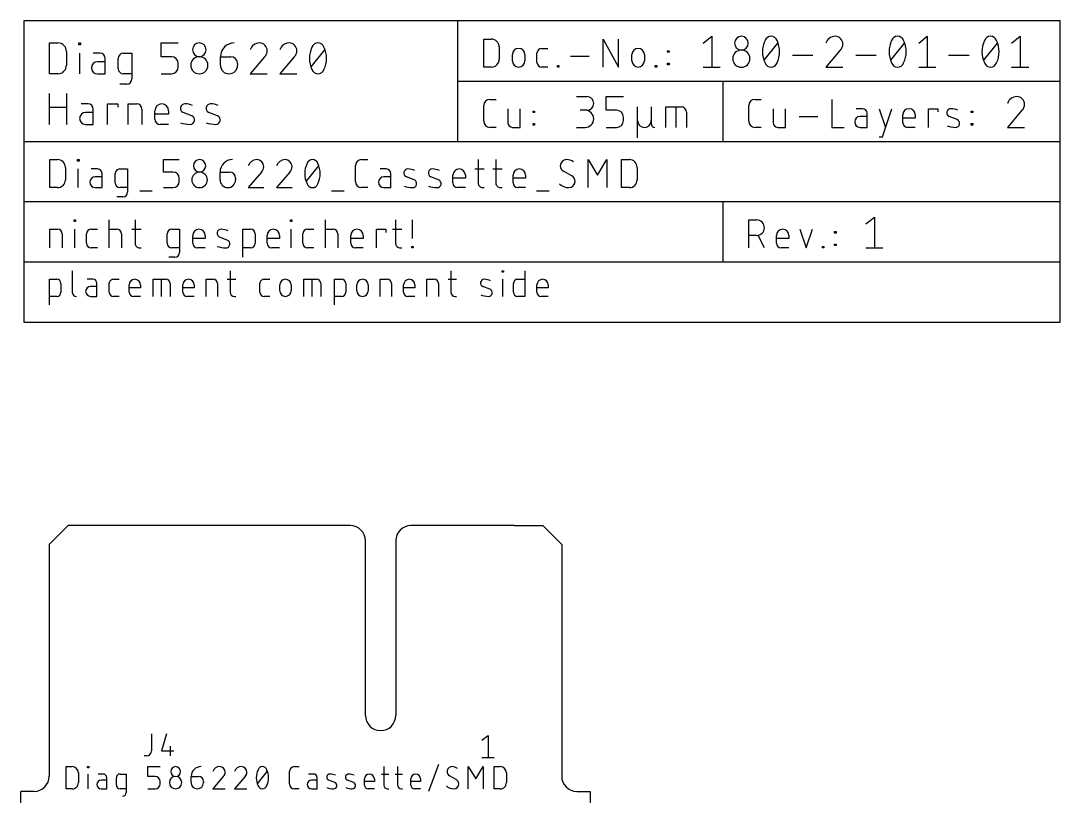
# Model space of a CAD drawing. Extents: x -7.4 to 54.8, y -11.6 to 69.6.
# Drawn here: x 0 to 54.8, y 28.7 to 69.6 of the extents above; entities that cross this region are included whole.
import ezdxf

# ---------------------------------------------------------------- set-up
doc = ezdxf.new("R2010")
doc.units = 0
for name, color, linetype in [('20', 30, 'CONTINUOUS'), ('21', 253, 'CONTINUOUS'), ('25', 253, 'CONTINUOUS'), ('48', 213, 'CONTINUOUS')]:
    doc.layers.add(name, color=color, linetype=linetype)

msp = doc.modelspace()

# ---------------------------------------------------------------- linework, layer by layer
at = {"layer": '20'}
for p, q in [((2.5, 43), (1.5, 42)), ((17.36, 43), (2.5, 43)), ((26, 43), (20.56, 43)), ((26, 43), (27.5, 43)), ((27.5, 43), (28.5, 42)), ((18.16, 33), (18.16, 42.2)), ((19.76, 42.2), (19.76, 33)), ((1.5, 42), (1.5, 31)), ((28.5, 42), (28.5, 31)), ((1.5, 31), (1.5, 29.8)), ((28.5, 31), (28.5, 29.8)), ((0, 1), (0, 29)), ((0.7, 29), (0, 29)), ((29.3, 29), (30, 29)), ((30, 29), (30, 1))]:
    msp.add_line(p, q, dxfattribs=at)
for centre, start, end in [((17.36, 42.2), 0, 90), ((20.56, 42.2), 90, 180), ((18.96, 33), 180, 270), ((18.96, 33), 270, 0), ((0.7, 29.8), 270, 0), ((29.3, 29.8), 180, 270)]:
    msp.add_arc(centre, 0.8, start, end, dxfattribs=at)
at = {"layer": '21'}
for p, q in [((2.7073, 56.4214), (2.7073, 55.2995)), ((11.0281, 56.4214), (11.0281, 55.2995)), ((22.6634, 56.4214), (22.6634, 55.2995)), ((25.3607, 56.3466), (25.3607, 56.4214)), ((25.3607, 56.4214), (25.4355, 56.4214)), ((25.4355, 56.4214), (25.4355, 56.3466)), ((26.5556, 56.4214), (26.5556, 55.0752)), ((1.5177, 54.6264), (1.5177, 55.9726)), ((1.5177, 55.9726), (1.8916, 55.9726)), ((3.7908, 55.9726), (3.4916, 55.9726)), ((4.8837, 55.9726), (5.1829, 55.9726)), ((6.9718, 55.0752), (6.9718, 55.9726)), ((6.9718, 55.9726), (7.6449, 55.9726)), ((7.4205, 55.0752), (7.4205, 55.9726)), ((9.7678, 55.0752), (9.7678, 55.9726)), ((9.7678, 55.9726), (10.1417, 55.9726)), ((10.8785, 55.9726), (11.3273, 55.9726)), ((12.8231, 55.9726), (13.1222, 55.9726)), ((14.9111, 55.0752), (14.9111, 55.9726)), ((14.9111, 55.9726), (15.5842, 55.9726)), ((15.3598, 55.0752), (15.3598, 55.9726)), ((16.5294, 54.6264), (16.5294, 55.9726)), ((16.5294, 55.9726), (16.9033, 55.9726)), ((18.9391, 55.0752), (18.9391, 55.9726)), ((18.9391, 55.9726), (19.313, 55.9726)), ((21.403, 55.0752), (21.403, 55.9726)), ((21.403, 55.9726), (21.777, 55.9726)), ((22.5138, 55.9726), (22.9625, 55.9726)), ((25.4355, 56.3466), (25.3607, 56.3466)), ((25.3981, 55.0752), (25.3981, 55.9726)), ((26.1816, 55.9726), (26.5556, 55.9726)), ((2.116, 55.7483), (2.116, 55.2995)), ((4.0152, 55.5987), (3.6786, 55.5987)), ((4.0152, 55.0752), (4.0152, 55.7483)), ((4.6594, 55.2995), (4.6594, 55.7483)), ((5.7069, 55.2995), (5.7069, 55.6735)), ((6.3052, 55.5239), (5.7069, 55.5239)), ((6.3052, 55.6735), (6.3052, 55.5239)), ((7.8692, 55.7483), (7.8692, 55.0752)), ((8.5358, 55.2995), (8.5358, 55.6735)), ((9.1341, 55.5239), (8.5358, 55.5239)), ((9.1341, 55.6735), (9.1341, 55.5239)), ((10.3661, 55.7483), (10.3661, 55.0752)), ((12.5987, 55.2995), (12.5987, 55.7483)), ((13.6462, 55.3743), (13.6462, 55.6735)), ((14.2445, 55.6735), (14.2445, 55.3743)), ((15.8086, 55.7483), (15.8086, 55.0752)), ((17.1277, 55.7483), (17.1277, 55.2995)), ((17.7071, 55.3743), (17.7071, 55.6735)), ((18.3054, 55.6735), (18.3054, 55.3743)), ((19.5374, 55.7483), (19.5374, 55.0752)), ((20.1711, 55.2995), (20.1711, 55.6735)), ((20.7694, 55.5239), (20.1711, 55.5239)), ((20.7694, 55.6735), (20.7694, 55.5239)), ((22.0014, 55.7483), (22.0014, 55.0752)), ((24.7181, 55.4491), (24.3442, 55.5987)), ((25.9573, 55.2995), (25.9573, 55.7483)), ((27.1978, 55.2995), (27.1978, 55.6735)), ((27.7962, 55.5239), (27.1978, 55.5239)), ((27.7962, 55.6735), (27.7962, 55.5239)), ((1.8916, 55.0752), (1.5177, 55.0752)), ((3.6786, 55.0752), (4.0152, 55.0752)), ((5.1829, 55.0752), (4.8837, 55.0752)), ((6.3052, 55.0752), (5.9312, 55.0752)), ((9.1341, 55.0752), (8.7602, 55.0752)), ((11.2525, 55.0752), (11.3273, 55.0752)), ((13.1222, 55.0752), (12.8231, 55.0752)), ((16.9033, 55.0752), (16.5294, 55.0752)), ((20.7694, 55.0752), (20.3954, 55.0752)), ((22.8877, 55.0752), (22.9625, 55.0752)), ((26.5556, 55.0752), (26.1816, 55.0752)), ((27.7962, 55.0752), (27.4222, 55.0752)), ((24.3001, 31.6896), (24.6246, 31.9492)), ((24.6246, 31.9492), (24.6246, 30.7808)), ((24.3001, 30.7808), (24.9492, 30.7808)), ((2.3858, 29.1333), (2.3858, 30.3017)), ((2.3858, 30.3017), (2.7104, 30.3017)), ((3.5161, 30.2368), (3.5161, 30.3017)), ((3.5161, 30.3017), (3.581, 30.3017)), ((3.581, 30.2368), (3.5161, 30.2368)), ((3.581, 30.3017), (3.581, 30.2368)), ((6.6911, 29.7824), (6.6911, 30.3017)), ((6.6911, 30.3017), (7.3402, 30.3017)), ((14.415, 30.3017), (14.6746, 30.3017)), ((19.1335, 30.3017), (19.1335, 29.328)), ((19.8574, 30.3017), (19.8574, 29.328)), ((21.5007, 29.0035), (22.02, 30.4315)), ((23.5806, 29.1333), (23.5806, 30.3017)), ((23.5806, 30.3017), (23.9701, 29.6526)), ((23.9701, 29.6526), (24.3596, 30.3017)), ((24.3596, 30.3017), (24.3596, 29.1333)), ((24.941, 29.1333), (24.941, 30.3017)), ((24.941, 30.3017), (25.2655, 30.3017)), ((3.0349, 29.9771), (3.0349, 29.4579)), ((3.5486, 29.1333), (3.5486, 29.9122)), ((4.3315, 29.9122), (4.0718, 29.9122)), ((4.5262, 29.5877), (4.2341, 29.5877)), ((4.5262, 29.1333), (4.5262, 29.7175)), ((5.0356, 29.328), (5.0356, 29.7175)), ((5.2303, 29.9122), (5.5549, 29.9122)), ((5.5549, 29.9122), (5.5549, 28.9386)), ((7.0806, 29.7824), (6.6911, 29.7824)), ((8.9771, 29.7824), (9.3665, 29.7824)), ((8.9771, 29.4579), (8.9771, 29.7824)), ((10.6718, 29.7824), (10.1201, 29.1333)), ((11.8148, 29.7824), (11.2631, 29.1333)), ((12.471, 29.3929), (12.9903, 30.0421)), ((14.1554, 29.3929), (14.1554, 30.0421)), ((15.4185, 29.9122), (15.1589, 29.9122)), ((15.6133, 29.5877), (15.3212, 29.5877)), ((15.6133, 29.1333), (15.6133, 29.7175)), ((16.5505, 29.4579), (16.2259, 29.5877)), ((17.5411, 29.4579), (17.2165, 29.5877)), ((18.1098, 29.328), (18.1098, 29.6526)), ((18.6291, 29.6526), (18.6291, 29.5228)), ((19.0037, 29.9122), (19.3931, 29.9122)), ((19.7275, 29.9122), (20.117, 29.9122)), ((20.5482, 29.328), (20.5482, 29.6526)), ((21.0675, 29.6526), (21.0675, 29.5228)), ((22.9456, 29.6201), (22.5886, 29.8149)), ((25.5901, 29.9771), (25.5901, 29.4579)), ((2.7104, 29.1333), (2.3858, 29.1333)), ((4.2341, 29.1333), (4.5262, 29.1333)), ((5.5549, 29.1333), (5.2303, 29.1333)), ((6.6911, 29.1333), (7.0806, 29.1333)), ((7.3402, 29.3929), (7.3402, 29.5228)), ((9.6262, 29.5228), (9.6262, 29.4579)), ((10.1201, 29.1333), (10.7692, 29.1333)), ((11.2631, 29.1333), (11.9122, 29.1333)), ((14.6746, 29.1333), (14.415, 29.1333)), ((15.3212, 29.1333), (15.6133, 29.1333)), ((18.6291, 29.5228), (18.1098, 29.5228)), ((18.6291, 29.1333), (18.3045, 29.1333)), ((19.3282, 29.1333), (19.3931, 29.1333)), ((20.0521, 29.1333), (20.117, 29.1333)), ((21.0675, 29.5228), (20.5482, 29.5228)), ((21.0675, 29.1333), (20.7429, 29.1333)), ((25.2655, 29.1333), (24.941, 29.1333))]:
    msp.add_line(p, q, dxfattribs=at)
for centre, radius, start, end in [((1.8916, 55.7483), 0.2244, 0, 90), ((3.7908, 55.7483), 0.2244, 0, 90), ((4.8837, 55.7483), 0.2244, 89.9992, 180), ((6.006, 55.6735), 0.2992, 0, 180), ((7.6449, 55.7483), 0.2244, 0, 90), ((8.835, 55.6735), 0.2992, 0, 180), ((10.1417, 55.7483), 0.2244, 0, 90), ((12.8231, 55.7483), 0.2244, 89.9992, 180), ((13.9454, 55.6735), 0.2992, 0, 180), ((15.5842, 55.7483), 0.2244, 0, 90), ((16.9033, 55.7483), 0.2244, 0, 90), ((18.0063, 55.6735), 0.2992, 0, 180), ((19.313, 55.7483), 0.2244, 0, 90), ((20.4702, 55.6735), 0.2992, 0, 180), ((21.777, 55.7483), 0.2244, 0, 90), ((24.4162, 55.7787), 0.1939, 89.181, 248.1986), ((24.4068, 55.1234), 0.8493, 65.7609, 89.181), ((26.1816, 55.7483), 0.2244, 89.9992, 180), ((27.497, 55.6735), 0.2992, 0, 180), ((3.6786, 55.3369), 0.2618, 90, 270), ((13.9454, 55.3743), 0.2992, 180, 0), ((18.0063, 55.3743), 0.2992, 180, 0), ((24.6461, 55.269), 0.1939, 269.181, 68.1986), ((1.8916, 55.2995), 0.2244, 270.0008, 0), ((2.9316, 55.2995), 0.2244, 180, 270), ((4.8837, 55.2995), 0.2244, 180, 270), ((5.9312, 55.2995), 0.2244, 180, 270), ((8.7602, 55.2995), 0.2244, 180, 270), ((11.2525, 55.2995), 0.2244, 180, 270), ((12.8231, 55.2995), 0.2244, 180, 270), ((16.9033, 55.2995), 0.2244, 270.0008, 0), ((20.3954, 55.2995), 0.2244, 180, 270), ((22.8877, 55.2995), 0.2244, 180, 270), ((24.6615, 56.3435), 1.2684, 250.2096, 269.181), ((26.1816, 55.2995), 0.2244, 180, 270), ((27.4222, 55.2995), 0.2244, 180, 270), ((2.7104, 29.9771), 0.3246, 0, 90), ((8.1586, 30.0421), 0.2596, 0, 180), ((9.4964, 29.7824), 0.5193, 90.0003, 180), ((10.4771, 29.9264), 0.3753, 90.0001, 162.0549), ((10.4771, 30.0096), 0.2921, 0, 90), ((11.6201, 29.9264), 0.3753, 90.0001, 162.0549), ((11.6201, 30.0096), 0.2921, 0, 90), ((13.3689, 29.7175), 0.9628, 154.0109, 180.0001), ((12.7306, 30.0615), 0.2402, 90, 161.0751), ((12.7306, 30.0615), 0.2402, 18.9248, 90.0002), ((12.0923, 29.7175), 0.9629, 359.9999, 25.9891), ((14.415, 30.0421), 0.2596, 90.0007, 180), ((22.7185, 30.0421), 0.2596, 89.9993, 180), ((22.7185, 29.8149), 0.4868, 53.1301, 89.9993), ((25.2655, 29.9771), 0.3246, 0, 90), ((4.2341, 29.3605), 0.2272, 90, 270), ((4.3315, 29.7175), 0.1947, 0, 90), ((5.2303, 29.7175), 0.1947, 90, 180), ((7.0806, 29.5228), 0.2596, 0, 90), ((8.1586, 29.4579), 0.3246, 0, 180), ((8.1586, 30.0421), 0.2596, 180, 0), ((9.3665, 29.5228), 0.2596, 0, 90), ((10.4554, 30.0096), 0.3138, 313.604, 359.9996), ((11.5984, 30.0096), 0.3138, 313.604, 359.9996), ((13.3689, 29.7175), 0.9629, 180, 205.9888), ((12.0923, 29.7175), 0.9629, 334.0112, 360), ((15.3212, 29.3605), 0.2272, 90, 270), ((15.4185, 29.7175), 0.1947, 0, 90), ((16.2885, 29.7439), 0.1683, 89.1818, 248.1989), ((16.2803, 29.1752), 0.7371, 65.7612, 89.1819), ((17.2791, 29.7439), 0.1683, 89.1818, 248.1989), ((17.2709, 29.1752), 0.7371, 65.7612, 89.1819), ((18.3694, 29.6526), 0.2596, 0, 180), ((20.8078, 29.6526), 0.2596, 0, 180), ((22.7225, 30.0421), 0.2637, 179.9998, 239.4902), ((22.8118, 29.3929), 0.2637, 0.0001, 59.4899), ((2.7104, 29.4579), 0.3246, 269.9994, 0), ((5.2303, 29.328), 0.1947, 180, 270), ((7.0806, 29.3929), 0.2596, 270, 0), ((8.1586, 29.4579), 0.3246, 180, 0), ((9.3016, 29.4579), 0.3246, 180, 0), ((12.7306, 29.3735), 0.2402, 198.9254, 269.9998), ((12.7306, 29.3735), 0.2402, 270, 341.0747), ((14.415, 29.3929), 0.2596, 180, 270), ((16.5013, 30.234), 1.1008, 250.209, 269.1819), ((16.488, 29.3016), 0.1683, 269.1818, 68.1989), ((17.4919, 30.234), 1.1008, 250.209, 269.1819), ((17.4786, 29.3016), 0.1683, 269.1818, 68.1989), ((18.3045, 29.328), 0.1947, 180, 270), ((19.3282, 29.328), 0.1947, 180, 270), ((20.0521, 29.328), 0.1947, 180, 270), ((20.7429, 29.328), 0.1947, 180, 270), ((22.8158, 29.6818), 0.5485, 224.761, 269.9999), ((22.8158, 29.3929), 0.2596, 270, 0), ((25.2655, 29.4579), 0.3246, 269.9994, 0), ((5.3602, 28.9386), 0.1947, 270.0009, 0)]:
    msp.add_arc(centre, radius, start, end, dxfattribs=at)
at = {"layer": '25'}
for p, q in [((6.884, 32.0367), (6.884, 31.1279)), ((7.671, 32.0367), (7.4114, 31.1279)), ((7.8657, 31.3876), (7.8657, 30.8683)), ((6.6244, 30.8683), (6.4946, 30.8683)), ((7.4114, 31.1279), (8.0605, 31.1279))]:
    msp.add_line(p, q, dxfattribs=at)
msp.add_arc((6.6244, 31.1279), 0.2596, 270, 0, dxfattribs=at)
at = {"layer": '48'}
for p, q in [((23.0188, 69.5913), (0.1588, 69.5913)), ((0.1588, 69.5913), (0.1588, 63.2413)), ((54.7688, 69.5913), (23.0188, 69.5913)), ((23.0188, 69.5913), (23.0188, 66.4163)), ((54.7688, 66.4163), (54.7688, 69.5913)), ((24.3904, 67.1529), (24.3904, 68.6261)), ((24.3904, 68.6261), (24.7996, 68.6261)), ((30.6835, 67.1529), (30.6835, 68.6261)), ((30.6835, 68.6261), (31.502, 67.1529)), ((31.502, 67.1529), (31.502, 68.6261)), ((35.9537, 68.4118), (36.4053, 68.773)), ((36.4053, 68.773), (36.4053, 67.1475)), ((47.3124, 68.4118), (47.7639, 68.773)), ((47.7639, 68.773), (47.7639, 67.1475)), ((52.2102, 68.4118), (52.6617, 68.773)), ((52.6617, 68.773), (52.6617, 67.1475)), ((1.505, 66.7982), (1.505, 68.4238)), ((1.505, 68.4238), (1.9565, 68.4238)), ((2.4081, 67.9722), (2.4081, 67.2498)), ((3.0576, 68.3335), (3.0576, 68.4238)), ((3.0576, 68.4238), (3.148, 68.4238)), ((3.148, 68.3335), (3.0576, 68.3335)), ((3.148, 68.4238), (3.148, 68.3335)), ((7.3927, 67.7013), (7.3927, 68.4238)), ((7.3927, 68.4238), (8.2958, 68.4238)), ((15.2986, 67.1594), (16.0211, 68.0626)), ((25.2088, 68.2168), (25.2088, 67.5621)), ((27.4452, 68.135), (27.7726, 68.135)), ((34.0745, 67.9304), (34.0745, 68.0122)), ((34.0745, 68.0122), (34.1564, 68.0122)), ((34.1564, 67.9304), (34.0745, 67.9304)), ((34.1564, 68.0122), (34.1564, 67.9304)), ((39.1703, 67.5087), (39.8927, 68.4118)), ((43.1822, 68.0506), (42.4146, 67.1475)), ((45.8396, 67.5087), (46.5621, 68.4118)), ((50.7374, 67.5087), (51.4598, 68.4118)), ((3.1028, 66.7982), (3.1028, 67.8819)), ((4.1758, 67.8819), (3.8145, 67.8819)), ((4.4467, 67.4304), (4.0403, 67.4304)), ((4.4467, 66.7982), (4.4467, 67.611)), ((5.131, 67.0691), (5.131, 67.611)), ((5.4019, 67.8819), (5.8535, 67.8819)), ((5.8535, 67.8819), (5.8535, 66.5273)), ((7.9346, 67.7013), (7.3927, 67.7013)), ((10.519, 67.7013), (11.0608, 67.7013)), ((10.519, 67.2498), (10.519, 67.7013)), ((12.8497, 67.7013), (12.0821, 66.7982)), ((14.4128, 67.7013), (13.6452, 66.7982)), ((25.9092, 67.4802), (25.9092, 67.8076)), ((26.564, 67.8076), (26.564, 67.4802)), ((27.1997, 67.3984), (27.1997, 67.8894)), ((28.9664, 67.7258), (29.9486, 67.7258)), ((32.2024, 67.4802), (32.2024, 67.8076)), ((32.8571, 67.8076), (32.8571, 67.4802)), ((40.657, 67.7796), (41.7407, 67.7796)), ((43.9916, 67.7796), (45.0754, 67.7796)), ((48.8894, 67.7796), (49.9731, 67.7796)), ((8.2958, 67.1594), (8.2958, 67.3401)), ((11.4221, 67.3401), (11.4221, 67.2498)), ((24.7996, 67.1529), (24.3904, 67.1529)), ((27.7726, 67.1529), (27.4452, 67.1529)), ((28.2769, 67.1529), (28.2769, 67.2347)), ((28.2769, 67.2347), (28.3587, 67.2347)), ((28.3587, 67.1529), (28.2769, 67.1529)), ((28.3587, 67.2347), (28.3587, 67.1529)), ((33.4303, 67.1529), (33.4303, 67.2347)), ((33.4303, 67.2347), (33.5122, 67.2347)), ((33.5122, 67.1529), (33.4303, 67.1529)), ((33.5122, 67.2347), (33.5122, 67.1529)), ((34.0745, 67.2756), (34.0745, 67.3575)), ((34.0745, 67.3575), (34.1564, 67.3575)), ((34.1564, 67.2756), (34.0745, 67.2756)), ((34.1564, 67.3575), (34.1564, 67.2756)), ((35.9537, 67.1475), (36.8568, 67.1475)), ((42.4146, 67.1475), (43.3177, 67.1475)), ((47.3124, 67.1475), (48.2155, 67.1475)), ((52.2102, 67.1475), (53.1133, 67.1475)), ((1.9565, 66.7982), (1.505, 66.7982)), ((4.0403, 66.7982), (4.4467, 66.7982)), ((5.8535, 66.7982), (5.4019, 66.7982)), ((7.3927, 66.7982), (7.9346, 66.7982)), ((12.0821, 66.7982), (12.9852, 66.7982)), ((13.6452, 66.7982), (14.5483, 66.7982)), ((23.0188, 66.4163), (23.0188, 63.2413)), ((23.0188, 66.4163), (36.9888, 66.4163)), ((36.9888, 66.4163), (54.7688, 66.4163)), ((36.9888, 66.4163), (36.9888, 63.2413)), ((54.7688, 63.2413), (54.7688, 66.4163)), ((1.505, 64.1312), (1.505, 65.7568)), ((2.4081, 65.7568), (2.4081, 64.1312)), ((5.5826, 66.2563), (5.2213, 66.2563)), ((3.5505, 65.2149), (3.1893, 65.2149)), ((4.5737, 64.1312), (4.5737, 65.2149)), ((4.5737, 65.2149), (5.1155, 65.2149)), ((5.1155, 65.2149), (5.1155, 65.0343)), ((5.6594, 64.1312), (5.6594, 65.2149)), ((5.6594, 65.2149), (6.1109, 65.2149)), ((24.7177, 65.4511), (25.0451, 65.4511)), ((29.2862, 65.5981), (29.8281, 65.5981)), ((30.8493, 64.8756), (30.8493, 65.5981)), ((30.8493, 65.5981), (31.7524, 65.5981)), ((38.6877, 65.4511), (39.0151, 65.4511)), ((42.7296, 65.4511), (42.7296, 63.9779)), ((1.505, 65.0343), (2.4081, 65.0343)), ((3.8214, 64.7634), (3.415, 64.7634)), ((3.8214, 64.1312), (3.8214, 64.944)), ((6.3819, 64.944), (6.3819, 64.1312)), ((7.0662, 64.4021), (7.0662, 64.8537)), ((7.7887, 64.6731), (7.0662, 64.6731)), ((7.7887, 64.8537), (7.7887, 64.6731)), ((9.0079, 64.5828), (8.5564, 64.7634)), ((10.3626, 64.5828), (9.9111, 64.7634)), ((24.3904, 64.3052), (24.3904, 65.1237)), ((25.6664, 64.96), (25.6664, 64.2234)), ((26.3212, 63.9779), (26.3212, 64.96)), ((26.9935, 64.7554), (26.9935, 64.8372)), ((26.9935, 64.8372), (27.0753, 64.8372)), ((27.0753, 64.7554), (26.9935, 64.7554)), ((27.0753, 64.8372), (27.0753, 64.7554)), ((29.8281, 64.8756), (29.4668, 64.8756)), ((31.3912, 64.8756), (30.8493, 64.8756)), ((32.5019, 63.4306), (32.5019, 65.0562)), ((33.2243, 65.0562), (33.2243, 64.3337)), ((33.9895, 63.9725), (33.9895, 65.0562)), ((33.9895, 65.0562), (34.8023, 65.0562)), ((34.5313, 63.9725), (34.5313, 65.0562)), ((35.0732, 64.7853), (35.0732, 63.9725)), ((38.3604, 64.3052), (38.3604, 65.1237)), ((39.6364, 64.96), (39.6364, 64.2234)), ((40.2912, 63.9779), (40.2912, 64.96)), ((44.3477, 64.96), (44.0203, 64.96)), ((44.5932, 63.9779), (44.5932, 64.7144)), ((45.2359, 64.96), (45.5632, 63.9779)), ((45.3996, 63.4868), (45.8906, 64.96)), ((46.4747, 64.2234), (46.4747, 64.6326)), ((47.1294, 64.6326), (47.1294, 64.4689)), ((47.823, 63.9779), (47.823, 64.96)), ((47.823, 64.96), (48.3141, 64.96)), ((48.3141, 64.96), (48.3141, 64.7963)), ((50.0812, 64.7554), (50.0812, 64.8372)), ((50.0812, 64.8372), (50.163, 64.8372)), ((50.163, 64.7554), (50.0812, 64.7554)), ((50.163, 64.8372), (50.163, 64.7554)), ((52.7551, 64.8756), (51.9875, 63.9725)), ((3.415, 64.1312), (3.8214, 64.1312)), ((7.7887, 64.1312), (7.3371, 64.1312)), ((26.9935, 64.1006), (26.9935, 64.1825)), ((26.9935, 64.1825), (27.0753, 64.1825)), ((27.0753, 64.1006), (26.9935, 64.1006)), ((27.0753, 64.1825), (27.0753, 64.1006)), ((31.7524, 64.3337), (31.7524, 64.5143)), ((33.2243, 64.3337), (33.2243, 64.1531)), ((41.0089, 64.5508), (41.991, 64.5508)), ((44.5932, 64.5508), (44.2249, 64.5508)), ((47.1294, 64.4689), (46.4747, 64.4689)), ((49.3356, 64.3871), (48.9264, 64.5508)), ((50.0812, 64.1006), (50.0812, 64.1825)), ((50.0812, 64.1825), (50.163, 64.1825)), ((50.163, 64.1006), (50.0812, 64.1006)), ((50.163, 64.1825), (50.163, 64.1006)), ((25.0451, 63.9779), (24.7177, 63.9779)), ((25.912, 63.9779), (26.3212, 63.9779)), ((29.2862, 63.9725), (29.7378, 63.9725)), ((30.8493, 63.9725), (31.3912, 63.9725)), ((39.0151, 63.9779), (38.6877, 63.9779)), ((39.882, 63.9779), (40.2912, 63.9779)), ((42.7296, 63.9779), (43.3843, 63.9779)), ((44.2249, 63.9779), (44.5932, 63.9779)), ((47.1294, 63.9779), (46.7202, 63.9779)), ((51.9875, 63.9725), (52.8906, 63.9725)), ((0.1588, 63.2413), (0.1588, 60.0663)), ((0.1588, 63.2413), (23.0188, 63.2413)), ((23.0188, 63.2413), (36.9888, 63.2413)), ((36.9888, 63.2413), (54.7688, 63.2413)), ((45.2359, 63.4868), (45.3996, 63.4868)), ((54.7688, 60.0663), (54.7688, 63.2413)), ((1.5304, 60.8028), (1.5304, 62.2761)), ((1.5304, 62.2761), (1.9396, 62.2761)), ((2.9888, 62.1942), (2.9888, 62.2761)), ((2.9888, 62.2761), (3.0706, 62.2761)), ((3.0706, 62.1942), (2.9888, 62.1942)), ((3.0706, 62.2761), (3.0706, 62.1942)), ((7.5262, 61.6213), (7.5262, 62.2761)), ((7.5262, 62.2761), (8.3447, 62.2761)), ((15.0409, 61.1302), (15.6957, 61.9487)), ((17.63, 61.1302), (17.63, 61.9487)), ((17.9573, 62.2761), (18.2847, 62.2761)), ((24.0925, 62.2761), (24.0925, 61.0484)), ((25.034, 62.2761), (25.034, 61.0484)), ((29.8917, 60.8028), (29.8917, 62.2761)), ((29.8917, 62.2761), (30.3828, 61.4576)), ((30.3828, 61.4576), (30.8738, 62.2761)), ((30.8738, 62.2761), (30.8738, 60.8028)), ((31.6583, 60.8028), (31.6583, 62.2761)), ((31.6583, 62.2761), (32.0675, 62.2761)), ((2.3488, 61.8668), (2.3488, 61.2121)), ((3.0297, 60.8028), (3.0297, 61.785)), ((4.044, 61.785), (3.7166, 61.785)), ((4.2895, 61.3758), (3.9212, 61.3758)), ((4.2895, 60.8028), (4.2895, 61.5395)), ((4.9727, 61.0484), (4.9727, 61.5395)), ((5.2182, 61.785), (5.6275, 61.785)), ((5.6275, 61.785), (5.6275, 60.5573)), ((8.0173, 61.6213), (7.5262, 61.6213)), ((10.4994, 61.6213), (10.9904, 61.6213)), ((10.4994, 61.2121), (10.4994, 61.6213)), ((12.6816, 61.6213), (11.9859, 60.8028)), ((14.1682, 61.6213), (13.4725, 60.8028)), ((19.2566, 61.785), (18.9293, 61.785)), ((19.5022, 61.3758), (19.1339, 61.3758)), ((19.5022, 60.8028), (19.5022, 61.5395)), ((20.7264, 61.2121), (20.3172, 61.3758)), ((22.0148, 61.2121), (21.6055, 61.3758)), ((22.7711, 61.0484), (22.7711, 61.4576)), ((23.4259, 61.4576), (23.4259, 61.2939)), ((23.9288, 61.785), (24.4199, 61.785)), ((24.8703, 61.785), (25.3614, 61.785)), ((25.9425, 61.0484), (25.9425, 61.4576)), ((26.5973, 61.4576), (26.5973, 61.2939)), ((29.0426, 61.4167), (28.5925, 61.6622)), ((32.4768, 61.8668), (32.4768, 61.2121)), ((1.9396, 60.8028), (1.5304, 60.8028)), ((3.9212, 60.8028), (4.2895, 60.8028)), ((5.6275, 60.8028), (5.2182, 60.8028)), ((7.5262, 60.8028), (8.0173, 60.8028)), ((8.3447, 61.1302), (8.3447, 61.2939)), ((11.3178, 61.2939), (11.3178, 61.2121)), ((11.9859, 60.8028), (12.8044, 60.8028)), ((13.4725, 60.8028), (14.291, 60.8028)), ((18.2847, 60.8028), (17.9573, 60.8028)), ((19.1339, 60.8028), (19.5022, 60.8028)), ((23.4259, 61.2939), (22.7711, 61.2939)), ((23.4259, 60.8028), (23.0167, 60.8028)), ((24.338, 60.8028), (24.4199, 60.8028)), ((25.2795, 60.8028), (25.3614, 60.8028)), ((26.5973, 61.2939), (25.9425, 61.2939)), ((26.5973, 60.8028), (26.188, 60.8028)), ((32.0675, 60.8028), (31.6583, 60.8028)), ((5.3819, 60.3118), (5.0545, 60.3118)), ((6.2701, 60.6392), (6.9249, 60.6392)), ((16.3789, 60.6392), (17.0336, 60.6392)), ((27.1813, 60.6392), (27.8361, 60.6392)), ((0.1588, 60.0663), (0.1588, 56.8912)), ((0.1588, 60.0663), (36.9888, 60.0663)), ((36.9888, 60.0663), (54.7688, 60.0663)), ((36.9888, 60.0663), (36.9888, 56.8912)), ((54.7688, 56.8912), (54.7688, 60.0663)), ((44.5262, 58.8868), (44.9778, 59.2481)), ((44.9778, 59.2481), (44.9778, 57.6225)), ((1.5304, 57.6279), (1.5304, 58.61)), ((1.5304, 58.61), (1.9396, 58.61)), ((2.8079, 59.0192), (2.8079, 59.1011)), ((2.8079, 59.1011), (2.8897, 59.1011)), ((2.8897, 59.0192), (2.8079, 59.0192)), ((2.8488, 57.6279), (2.8488, 58.61)), ((2.8897, 59.1011), (2.8897, 59.0192)), ((3.7106, 58.61), (4.0379, 58.61)), ((4.6522, 57.6279), (4.6522, 59.1011)), ((4.6522, 58.61), (5.0614, 58.61)), ((5.8594, 58.61), (6.3505, 58.61)), ((6.0231, 59.1011), (6.0231, 57.8734)), ((7.9609, 58.61), (8.3701, 58.61)), ((8.3701, 58.61), (8.3701, 57.3823)), ((11.6977, 57.1368), (11.6977, 58.61)), ((11.6977, 58.61), (12.1069, 58.61)), ((14.2049, 59.0192), (14.2049, 59.1011)), ((14.2049, 59.1011), (14.2868, 59.1011)), ((14.2868, 59.0192), (14.2049, 59.0192)), ((14.2459, 57.6279), (14.2459, 58.61)), ((14.2868, 59.1011), (14.2868, 59.0192)), ((15.1076, 58.61), (15.435, 58.61)), ((16.0492, 57.6279), (16.0492, 59.1011)), ((16.0492, 58.61), (16.4585, 58.61)), ((18.7355, 57.6279), (18.7355, 58.61)), ((18.7355, 58.61), (19.2265, 58.61)), ((19.2265, 58.61), (19.2265, 58.4463)), ((19.5854, 58.61), (20.0765, 58.61)), ((19.7491, 59.1011), (19.7491, 57.8734)), ((20.6381, 58.1189), (20.6381, 59.1011)), ((38.3604, 57.6279), (38.3604, 59.1011)), ((38.3604, 59.1011), (38.7696, 59.1011)), ((41.0572, 58.61), (41.3845, 57.6279)), ((41.3845, 57.6279), (41.7119, 58.61)), ((2.1851, 58.3645), (2.1851, 57.6279)), ((3.465, 57.8734), (3.465, 58.3645)), ((5.3069, 58.3645), (5.3069, 57.6279)), ((7.7153, 57.8734), (7.7153, 58.3645)), ((9.0623, 57.8734), (9.0623, 58.2826)), ((9.7171, 58.1189), (9.0623, 58.1189)), ((9.7171, 58.2826), (9.7171, 58.1189)), ((10.8827, 58.0371), (10.4735, 58.2008)), ((12.3524, 58.3645), (12.3524, 57.8734)), ((12.977, 57.8734), (12.977, 58.2826)), ((13.6317, 58.1189), (12.977, 58.1189)), ((13.6317, 58.2826), (13.6317, 58.1189)), ((14.8621, 57.8734), (14.8621, 58.3645)), ((16.704, 58.3645), (16.704, 57.6279)), ((17.3872, 57.8734), (17.3872, 58.2826)), ((18.0419, 58.1189), (17.3872, 58.1189)), ((18.0419, 58.2826), (18.0419, 58.1189)), ((38.7696, 58.2826), (38.3604, 58.2826)), ((39.1788, 57.6279), (38.8514, 58.2826)), ((39.8183, 57.8734), (39.8183, 58.2826)), ((40.4731, 58.1189), (39.8183, 58.1189)), ((40.4731, 58.2826), (40.4731, 58.1189)), ((42.8797, 58.4054), (42.8797, 58.4872)), ((42.8797, 58.4872), (42.9616, 58.4872)), ((42.9616, 58.4054), (42.8797, 58.4054)), ((42.9616, 58.4872), (42.9616, 58.4054)), ((4.0379, 57.6279), (3.7106, 57.6279)), ((6.2686, 57.6279), (6.3505, 57.6279)), ((8.3701, 57.6279), (7.9609, 57.6279)), ((9.7171, 57.6279), (9.3079, 57.6279)), ((12.1069, 57.6279), (11.6977, 57.6279)), ((13.6317, 57.6279), (13.2225, 57.6279)), ((15.435, 57.6279), (15.1076, 57.6279)), ((18.0419, 57.6279), (17.6327, 57.6279)), ((19.9947, 57.6279), (20.0765, 57.6279)), ((20.5972, 57.6279), (20.5972, 57.7097)), ((20.5972, 57.7097), (20.6791, 57.7097)), ((20.6791, 57.6279), (20.5972, 57.6279)), ((20.6791, 57.7097), (20.6791, 57.6279)), ((40.4731, 57.6279), (40.0639, 57.6279)), ((42.2356, 57.6279), (42.2356, 57.7097)), ((42.2356, 57.7097), (42.3174, 57.7097)), ((42.3174, 57.6279), (42.2356, 57.6279)), ((42.3174, 57.7097), (42.3174, 57.6279)), ((42.8797, 57.7506), (42.8797, 57.8325)), ((42.8797, 57.8325), (42.9616, 57.8325)), ((42.9616, 57.7506), (42.8797, 57.7506)), ((42.9616, 57.8325), (42.9616, 57.7506)), ((44.5262, 57.6225), (45.4293, 57.6225)), ((8.1246, 57.1368), (7.7972, 57.1368)), ((0.1588, 56.8912), (0.1588, 53.7163)), ((0.1588, 56.8912), (36.9888, 56.8912)), ((36.9888, 56.8912), (54.7688, 56.8912)), ((54.7688, 53.7163), (54.7688, 56.8912)), ((0.1588, 53.7163), (54.7688, 53.7163))]:
    msp.add_line(p, q, dxfattribs=at)
for centre, radius, start, end in [((24.7996, 68.2168), 0.4092, 359.9996, 90), ((37.9684, 68.4118), 0.3612, 0, 180), ((40.4196, 67.9603), 1.3396, 154.0109, 180.0001), ((39.5315, 68.4389), 0.3342, 90.0001, 161.0756), ((39.5315, 68.4389), 0.3342, 18.9248, 90), ((38.6434, 67.9603), 1.3396, 360, 25.9891), ((42.9113, 68.2509), 0.5221, 90.0001, 162.0549), ((42.9113, 68.3667), 0.4064, 0, 90), ((47.0889, 67.9603), 1.3396, 154.0109, 180.0001), ((46.2008, 68.4389), 0.3342, 90.0001, 161.0756), ((46.2008, 68.4389), 0.3342, 18.9248, 90), ((45.3128, 67.9603), 1.3396, 360, 25.9891), ((51.9867, 67.9603), 1.3396, 154.0109, 180.0001), ((51.0986, 68.4389), 0.3342, 90.0001, 161.0756), ((51.0986, 68.4389), 0.3342, 18.9248, 90), ((50.2105, 67.9603), 1.3396, 360, 25.9891), ((1.9565, 67.9722), 0.4516, 0, 90), ((9.4074, 68.0626), 0.3612, 0, 180), ((9.4074, 68.0626), 0.3612, 180, 0), ((11.2414, 67.7013), 0.7225, 90.0002, 180), ((12.5788, 67.9017), 0.5221, 90.0001, 162.0549), ((12.5788, 68.0174), 0.4064, 0, 90), ((12.5487, 68.0174), 0.4365, 313.6036, 359.9997), ((14.1419, 67.9017), 0.5221, 90.0001, 162.0549), ((14.1419, 68.0174), 0.4064, 0, 90), ((14.1118, 68.0174), 0.4365, 313.6036, 359.9997), ((16.5479, 67.611), 1.3396, 154.0109, 180.0001), ((15.6599, 68.0897), 0.3342, 90.0001, 161.0756), ((15.6599, 68.0896), 0.3342, 18.9248, 90), ((14.7718, 67.611), 1.3396, 360, 25.9891), ((26.2366, 67.8076), 0.3274, 0, 180), ((27.4452, 67.8894), 0.2455, 90, 180), ((32.5298, 67.8076), 0.3274, 0, 180), ((37.9684, 67.599), 0.4516, 0, 180), ((37.9684, 68.4118), 0.3612, 180, 0), ((40.4196, 67.9603), 1.3396, 180, 205.9889), ((38.6434, 67.9603), 1.3396, 334.0111, 360), ((42.8812, 68.3667), 0.4365, 313.6036, 359.9997), ((47.0889, 67.9603), 1.3396, 180, 205.9889), ((45.3127, 67.9603), 1.3396, 334.0111, 360), ((51.9867, 67.9603), 1.3396, 180, 205.9889), ((50.2105, 67.9603), 1.3396, 334.0111, 360), ((4.0403, 67.1143), 0.3161, 90, 270), ((4.1758, 67.611), 0.2709, 0, 90), ((5.4019, 67.611), 0.2709, 90, 180), ((7.9346, 67.3401), 0.3612, 0, 90), ((9.4074, 67.2498), 0.4516, 0, 180), ((11.0608, 67.3401), 0.3612, 0, 90), ((16.548, 67.611), 1.3396, 180, 205.9889), ((14.7718, 67.611), 1.3396, 334.0111, 360), ((24.7996, 67.5621), 0.4092, 270.0004, 360), ((26.2366, 67.4802), 0.3274, 180, 0), ((27.4452, 67.3984), 0.2455, 180, 270), ((32.5298, 67.4802), 0.3274, 180, 0), ((37.9684, 67.599), 0.4516, 180, 0), ((39.5315, 67.4816), 0.3342, 198.925, 270), ((39.5315, 67.4816), 0.3342, 269.9999, 341.0745), ((46.2008, 67.4816), 0.3342, 198.925, 270), ((46.2008, 67.4816), 0.3342, 269.9999, 341.0745), ((51.0986, 67.4816), 0.3342, 198.925, 270), ((51.0986, 67.4816), 0.3342, 269.9999, 341.0745), ((1.9565, 67.2498), 0.4516, 269.9996, 0), ((5.4019, 67.0691), 0.2709, 180, 270), ((7.9346, 67.1594), 0.3612, 270, 0), ((9.4074, 67.2498), 0.4516, 180, 0), ((10.9705, 67.2498), 0.4516, 180, 0), ((15.6599, 67.1324), 0.3342, 198.925, 270), ((15.6599, 67.1324), 0.3342, 269.9999, 341.0745), ((5.5826, 66.5273), 0.2709, 270.0007, 360), ((3.5505, 64.944), 0.2709, 0, 90), ((6.1109, 64.944), 0.2709, 0.0007, 90), ((7.4274, 64.8537), 0.3612, 0, 180), ((8.6433, 64.9808), 0.2342, 89.1818, 248.1988), ((8.632, 64.1895), 1.0256, 65.7611, 89.1818), ((9.998, 64.9808), 0.2342, 89.1818, 248.1988), ((9.9867, 64.1895), 1.0256, 65.7611, 89.1818), ((24.7177, 65.1237), 0.3274, 90.0005, 180), ((29.8281, 65.2368), 0.3612, 270, 90), ((38.6877, 65.1237), 0.3274, 90.0005, 180), ((52.4842, 65.0759), 0.5221, 90.0001, 162.0549), ((52.4842, 65.1917), 0.4064, 0, 90), ((52.454, 65.1917), 0.4365, 313.6036, 359.9997), ((3.415, 64.4473), 0.3161, 90, 270), ((29.7378, 64.424), 0.4516, 270, 90), ((31.3912, 64.5143), 0.3612, 0, 90), ((34.8023, 64.7853), 0.2709, 0, 90), ((44.3477, 64.7144), 0.2455, 0, 90), ((46.8021, 64.6326), 0.3274, 0, 180), ((49.0052, 64.7478), 0.2122, 89.1816, 248.1986), ((48.995, 64.0306), 0.9294, 65.761, 89.1816), ((7.3371, 64.4021), 0.2709, 180, 270), ((8.9395, 65.6626), 1.5316, 250.2089, 269.1818), ((8.9209, 64.3653), 0.2342, 269.1818, 68.1988), ((10.2942, 65.6626), 1.5316, 250.2089, 269.1818), ((10.2757, 64.3653), 0.2342, 269.1818, 68.1988), ((24.7177, 64.3052), 0.3274, 180, 270), ((25.912, 64.2234), 0.2455, 180, 270), ((31.3912, 64.3337), 0.3612, 270, 0), ((32.8631, 64.3337), 0.3612, 180, 0), ((33.405, 64.1531), 0.1806, 180, 270), ((38.6877, 64.3052), 0.3274, 180, 270), ((39.882, 64.2234), 0.2455, 180, 270), ((44.2249, 64.2643), 0.2865, 90, 270), ((46.7202, 64.2234), 0.2455, 180, 270), ((49.2568, 64.19), 0.2122, 269.1816, 68.1989), ((49.2736, 65.3657), 1.388, 250.2089, 269.1815), ((1.9396, 61.8668), 0.4092, 359.9996, 90), ((9.422, 61.9487), 0.3274, 0, 180), ((9.422, 61.9487), 0.3274, 180, 0), ((11.1541, 61.6213), 0.6548, 90.0003, 180), ((12.4361, 61.8029), 0.4732, 90, 162.0549), ((12.4361, 61.9078), 0.3683, 0, 90), ((12.4088, 61.9078), 0.3956, 313.6022, 0), ((13.9227, 61.8029), 0.4732, 90, 162.0549), ((13.9227, 61.9078), 0.3683, 0, 90), ((13.8954, 61.9078), 0.3956, 313.6022, 0), ((16.1731, 61.5395), 1.214, 154.0109, 180), ((15.3683, 61.9732), 0.3028, 90, 161.0756), ((15.3683, 61.9732), 0.3028, 18.9237, 90.0001), ((14.5635, 61.5395), 1.214, 360, 25.9897), ((17.9573, 61.9487), 0.3274, 90.0005, 180), ((28.7561, 61.9487), 0.3274, 89.9995, 180), ((28.7613, 61.9487), 0.3325, 180.0001, 239.4891), ((28.7561, 61.6622), 0.6138, 53.1301, 89.9994), ((32.0675, 61.8668), 0.4092, 359.9996, 90), ((3.9212, 61.0893), 0.2865, 90, 270), ((4.044, 61.5395), 0.2455, 0, 90), ((5.2182, 61.5395), 0.2455, 90, 180), ((8.0173, 61.2939), 0.3274, 0, 90), ((9.422, 61.2121), 0.4092, 0, 180), ((10.9904, 61.2939), 0.3274, 0, 90), ((16.1731, 61.5395), 1.214, 180, 205.9889), ((14.5635, 61.5395), 1.214, 334.0105, 359.9999), ((19.1339, 61.0893), 0.2865, 90, 270), ((19.2566, 61.5395), 0.2455, 0, 90), ((20.396, 61.5728), 0.2122, 89.1816, 248.1986), ((20.3857, 60.8556), 0.9294, 65.761, 89.1816), ((21.6844, 61.5728), 0.2122, 89.1816, 248.1986), ((21.6741, 60.8556), 0.9294, 65.761, 89.1816), ((23.0985, 61.4576), 0.3274, 0, 180), ((26.2699, 61.4576), 0.3274, 0, 180), ((28.8738, 61.1302), 0.3325, 0.0001, 59.4901), ((1.9396, 61.2121), 0.4092, 270.0004, 360), ((5.2182, 61.0484), 0.2455, 180, 270), ((8.0173, 61.1302), 0.3274, 270, 359.9995), ((9.422, 61.2121), 0.4092, 180, 0), ((10.9086, 61.2121), 0.4092, 180, 0), ((15.3683, 61.1057), 0.3028, 198.9251, 270.0001), ((15.3683, 61.1057), 0.3028, 270, 341.0759), ((17.9573, 61.1302), 0.3274, 180, 270), ((20.6644, 62.1907), 1.388, 250.2089, 269.1815), ((20.6476, 61.015), 0.2122, 269.1816, 68.1989), ((21.9527, 62.1907), 1.388, 250.2089, 269.1815), ((21.936, 61.015), 0.2122, 269.1816, 68.1989), ((23.0167, 61.0484), 0.2455, 180, 270), ((24.338, 61.0484), 0.2455, 180, 270.0007), ((25.2795, 61.0484), 0.2455, 180, 270.0007), ((26.188, 61.0484), 0.2455, 180, 270), ((28.8789, 61.4944), 0.6916, 224.7606, 269.9999), ((28.8789, 61.1302), 0.3274, 270, 0), ((32.0675, 61.2121), 0.4092, 270.0004, 360), ((5.3819, 60.5573), 0.2455, 270.0015, 0), ((1.9396, 58.3645), 0.2455, 0, 90), ((3.7106, 58.3645), 0.2455, 90, 180), ((5.0614, 58.3645), 0.2455, 0, 90), ((7.9609, 58.3645), 0.2455, 90, 180), ((9.3897, 58.2826), 0.3274, 0, 180), ((10.5523, 58.3978), 0.2122, 89.1816, 248.1986), ((10.542, 57.6806), 0.9294, 65.761, 89.1816), ((12.1069, 58.3645), 0.2455, 0, 90), ((13.3044, 58.2826), 0.3274, 0, 180), ((15.1076, 58.3645), 0.2455, 90, 180), ((16.4585, 58.3645), 0.2455, 0, 90), ((17.7145, 58.2826), 0.3274, 0, 180), ((38.7696, 58.6918), 0.4092, 270, 90), ((40.1457, 58.2826), 0.3274, 0, 180), ((3.7106, 57.8734), 0.2455, 180, 270), ((6.2686, 57.8734), 0.2455, 180, 270.0007), ((7.9609, 57.8734), 0.2455, 180, 270), ((9.3079, 57.8734), 0.2455, 180, 270), ((10.8207, 59.0157), 1.388, 250.2089, 269.1815), ((10.8039, 57.84), 0.2122, 269.1816, 68.1989), ((12.1069, 57.8734), 0.2455, 270, 0), ((13.2225, 57.8734), 0.2455, 180, 270), ((15.1076, 57.8734), 0.2455, 180, 270), ((17.6327, 57.8734), 0.2455, 180, 270), ((19.9947, 57.8734), 0.2455, 180, 270.0007), ((40.0639, 57.8734), 0.2455, 180, 270), ((8.1246, 57.3823), 0.2455, 270.0015, 0)]:
    msp.add_arc(centre, radius, start, end, dxfattribs=at)

doc.saveas('drawing.dxf')
